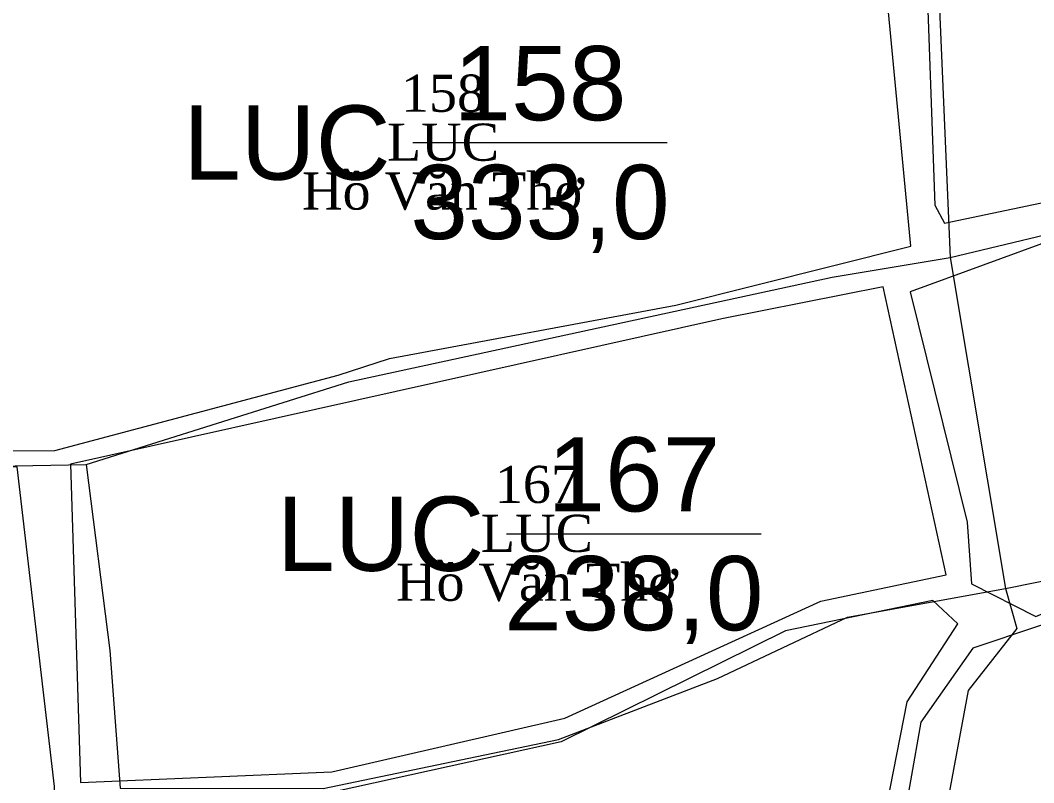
# Model space of a CAD drawing. Header units: metres. Extents: x 0 to 551036, y 0 to 1845929.
# Drawn here: x 547673.67 to 547700.98, y 1842302.07 to 1842322.61 of the extents above; entities that cross this region are included whole.
import ezdxf
from ezdxf.enums import TextEntityAlignment as Align

# ---------------------------------------------------------------- set-up
doc = ezdxf.new("R2010")
doc.units = ezdxf.units.M
doc.header["$MEASUREMENT"] = 0
for name, color, linetype, lineweight in [('BD HH1 KEM TMB$0$duongdapcao', 7, 'Continuous', 0), ('Level 10', 7, 'Continuous', 0), ('Level 13', 7, 'Continuous', 0), ('Level 15', 7, 'Continuous', 0), ('Level 2', 7, 'Continuous', 0), ('Level 4', 7, 'Continuous', 0)]:
    doc.layers.add(name, color=color, linetype=linetype, lineweight=lineweight)
doc.styles.add('Style-Arial', font='arial.ttf')
doc.styles.add('Style-Times New Roman', font='times.ttf')

# ---------------------------------------------------------------- blocks, each defined once
blk = doc.blocks.new('N_THUA_91')
at = {"layer": 'Level 13', "color": 2, "linetype": 'Continuous', "lineweight": 0}
blk.add_line((-0.815, 0), (6.041, 0), dxfattribs=at)
at = {"layer": 'Level 13', "color": 5, "linetype": 'Continuous', "lineweight": 0, "style": 'Style-Arial'}
blk.add_text('158', height=2, dxfattribs=at).set_placement((2.613, 1.6), align=Align.MIDDLE_CENTER)
at = {"layer": 'Level 2', "color": 3, "linetype": 'Continuous', "lineweight": 0, "style": 'Style-Arial'}
blk.add_text('LUC', height=2, dxfattribs=at).set_placement((-1.415, 0), align=Align.MIDDLE_RIGHT)
at = {"layer": 'Level 4', "color": 1, "linetype": 'Continuous', "lineweight": 0, "style": 'Style-Arial'}
blk.add_text('333,0', height=2, dxfattribs=at).set_placement((2.613, -1.6), align=Align.MIDDLE_CENTER)
blk = doc.blocks.new('N_THUA_101')
at = {"layer": 'Level 13', "color": 2, "linetype": 'Continuous', "lineweight": 0}
blk.add_line((-0.816, 0), (6.04, 0), dxfattribs=at)
at = {"layer": 'Level 13', "color": 5, "linetype": 'Continuous', "lineweight": 0, "style": 'Style-Arial'}
blk.add_text('167', height=2, dxfattribs=at).set_placement((2.612, 1.6), align=Align.MIDDLE_CENTER)
at = {"layer": 'Level 2', "color": 3, "linetype": 'Continuous', "lineweight": 0, "style": 'Style-Arial'}
blk.add_text('LUC', height=2, dxfattribs=at).set_placement((-1.416, 0), align=Align.MIDDLE_RIGHT)
at = {"layer": 'Level 4', "color": 1, "linetype": 'Continuous', "lineweight": 0, "style": 'Style-Arial'}
blk.add_text('238,0', height=2, dxfattribs=at).set_placement((2.612, -1.6), align=Align.MIDDLE_CENTER)

msp = doc.modelspace()

# ---------------------------------------------------------------- linework, layer by layer
at = {"layer": 'BD HH1 KEM TMB$0$duongdapcao', "flags": 128}
for points in [[(547698.57508, 1842317.14583), (547712.58279, 1842320.08171), (547717.72334, 1842319.59239), (547720.69504, 1842319.2859), (547727.81273, 1842322.37234), (547729.99357, 1842328.7388), (547722.67217, 1842338.15943), (547716.34534, 1842336.32047), (547713.34968, 1842339.25635), (547704.11106, 1842335.40637), (547696.4901, 1842334.08898), (547698.07181, 1842324.38874), (547698.31147, 1842317.62976), (547698.57508, 1842317.14583)], [(547683.62075, 1842313.50017), (547691.33757, 1842314.93585), (547697.6644, 1842316.52746), (547696.75372, 1842326.12554), (547696.10666, 1842332.28229), (547695.02822, 1842334.87941), (547692.40402, 1842335.79889), (547686.95192, 1842331.76609), (547674.65773, 1842330.23362), (547671.05096, 1842329.07217), (547671.62612, 1842322.02821), (547671.35052, 1842318.42019), (547670.94311, 1842315.94136), (547668.75029, 1842312.7904), (547668.5346, 1842310.98908), (547674.59782, 1842311.01596), (547682.23076, 1842313.0485), (547683.62075, 1842313.50017)], [(547699.30603, 1842307.42945), (547701.03153, 1842306.55299), (547710.31807, 1842310.52127), (547714.30829, 1842310.12875), (547719.85625, 1842313.19905), (547725.39223, 1842313.82817), (547726.57852, 1842314.2906), (547727.11773, 1842321.47975), (547723.84647, 1842319.96879), (547719.95212, 1842318.65678), (547713.817, 1842319.38807), (547701.58273, 1842316.73179), (547697.65242, 1842315.29074), (547699.1862, 1842309.08559), (547699.30603, 1842307.42945)], [(547696.92148, 1842315.42516), (547692.57178, 1842314.57021), (547675.01721, 1842310.6557), (547675.29281, 1842302.07927), (547682.063, 1842302.36425), (547688.34191, 1842303.81068), (547695.24391, 1842306.96165), (547698.62301, 1842307.67142), (547696.92148, 1842315.42516)], [(547697.04131, 1842294.14271), (547703.79952, 1842292.4328), (547708.32895, 1842290.13679), (547709.95859, 1842290.13679), (547713.11003, 1842291.98112), (547718.15472, 1842298.16476), (547720.46737, 1842298.35833), (547720.9946, 1842303.41278), (547722.78002, 1842309.38671), (547724.42164, 1842313.53781), (547719.71246, 1842312.23656), (547714.38019, 1842309.41897), (547710.1623, 1842309.54264), (547701.10342, 1842306.28951), (547699.34197, 1842305.69804), (547697.94, 1842303.70314), (547696.26243, 1842294.22336), (547697.04131, 1842294.14271)], [(547639.22506, 1842309.40284), (547639.03334, 1842301.72976), (547642.06495, 1842299.72949), (547660.66201, 1842297.08397), (547668.69038, 1842296.08383), (547674.43006, 1842296.74521), (547674.58584, 1842301.97172), (547673.5793, 1842310.58042), (547639.22506, 1842309.40284)], [(547698.26354, 1842306.98316), (547694.2853, 1842306.16046), (547688.24605, 1842303.17619), (547681.67956, 1842301.72438), (547675.25686, 1842301.52543), (547675.37669, 1842296.21826), (547682.50636, 1842294.82559), (547692.11644, 1842294.42769), (547695.77115, 1842294.25562), (547696.55002, 1842299.08424), (547697.56854, 1842304.2516), (547698.93456, 1842306.35404), (547698.26354, 1842306.98316)]]:
    msp.add_lwpolyline(points, close=True, dxfattribs=at)
at = {"layer": 'Level 10', "color": 5, "linetype": 'Continuous', "lineweight": 0}
for p, q in [((547698.73, 1842316.22), (547700.22, 1842307.3)), ((547669.18, 1842310.54), (547675.44, 1842310.64))]:
    msp.add_line(p, q, dxfattribs=at)
at = {"layer": 'Level 10', "color": 5, "linetype": 'Continuous', "lineweight": 0, "flags": 128}
for points in [[(547698.06, 1842328.87), (547698.28, 1842326.69), (547698.73, 1842316.22)], [(547698.73, 1842316.22), (547702.78, 1842317.19), (547707.47, 1842317.96), (547710.88, 1842319.01), (547724.82, 1842320.97), (547728.7, 1842321.28)], [(547675.44, 1842310.64), (547682.52, 1842312.87), (547695.55, 1842315.69), (547698.73, 1842316.22)], [(547700.22, 1842307.3), (547707.2, 1842308.71), (547710.99, 1842310.09), (547714.34, 1842310.86), (547717.22, 1842310.85), (547719.87, 1842312.21), (547724.71, 1842313.64), (547726.28, 1842312.96)], [(547675.44, 1842310.64), (547676.08, 1842305.63), (547676.36, 1842301.93)], [(547676.36, 1842301.93), (547681.83, 1842301.92), (547688.17, 1842303.24), (547692.46, 1842304.88), (547695.96, 1842306.53), (547700.22, 1842307.3)], [(547700.22, 1842307.3), (547700.52, 1842306.23), (547699.21, 1842304.56), (547698.49, 1842300.69), (547697.48, 1842293.35)]]:
    msp.add_lwpolyline(points, dxfattribs=at)

# ---------------------------------------------------------------- block references
at = {"layer": 'Level 2', "color": 3, "linetype": 'Continuous', "lineweight": 0}
for name, p in [('N_THUA_91', (547685.05971, 1842319.31398)), ('N_THUA_101', (547687.59008, 1842308.77839))]:
    msp.add_blockref(name, p, dxfattribs=at)

# ---------------------------------------------------------------- texts
at = {"layer": 'Level 15', "color": 2, "linetype": 'Continuous', "lineweight": 0, "char_height": 1, "attachment_point": 5, "line_spacing_factor": 0.790495, "style": 'Style-Times New Roman'}
for s, insert in [('158\\PLUC\\PHồ Văn Thơ', (547685.05971, 1842319.31398)), ('167\\PLUC\\PHồ Văn Thơ', (547687.59008, 1842308.77839))]:
    msp.add_mtext(s, dxfattribs=dict(at, insert=insert))

doc.saveas('drawing.dxf')
